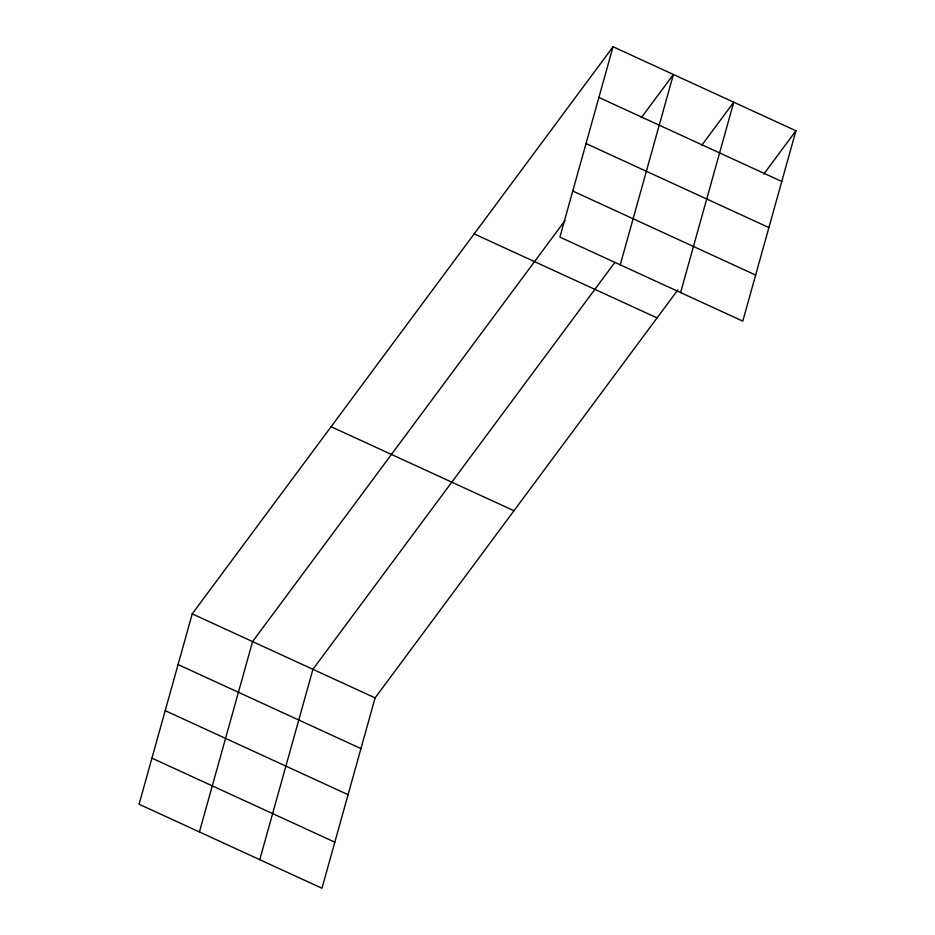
<?xml version="1.0" encoding="UTF-8"?>
<svg xmlns="http://www.w3.org/2000/svg" width="935" height="935" viewBox="0 0 935 935"><rect width="100%" height="100%" fill="white"/><g stroke="black" fill="none" stroke-linecap="round" stroke-linejoin="round"><path stroke-width="1.4" d="M613.044 46.75L559.901 237.116L742.776 321.137L795.93 130.771L613.044 46.75L192.224 613.863L139.07 804.229L321.956 888.25L375.099 697.884L677.887 289.838M199.424 831.951L252.579 641.585L564.904 220.683M259.766 859.686L312.921 669.308L614.844 262.443M620.244 264.85L673.399 74.473L641.281 117.752M680.598 292.573L733.753 102.207L701.636 145.486M763.813 174.05L795.93 130.771M598.891 97.45L781.765 181.472M586.023 143.546L768.897 227.567M572.769 191.032L755.644 275.054M474.174 233.902L657.06 317.912M331.095 426.711L513.969 510.732M192.224 613.863L375.099 697.884M178.071 664.563L360.945 748.584M165.203 710.658L348.077 794.68M151.938 758.145L334.824 842.166"/></g></svg>
